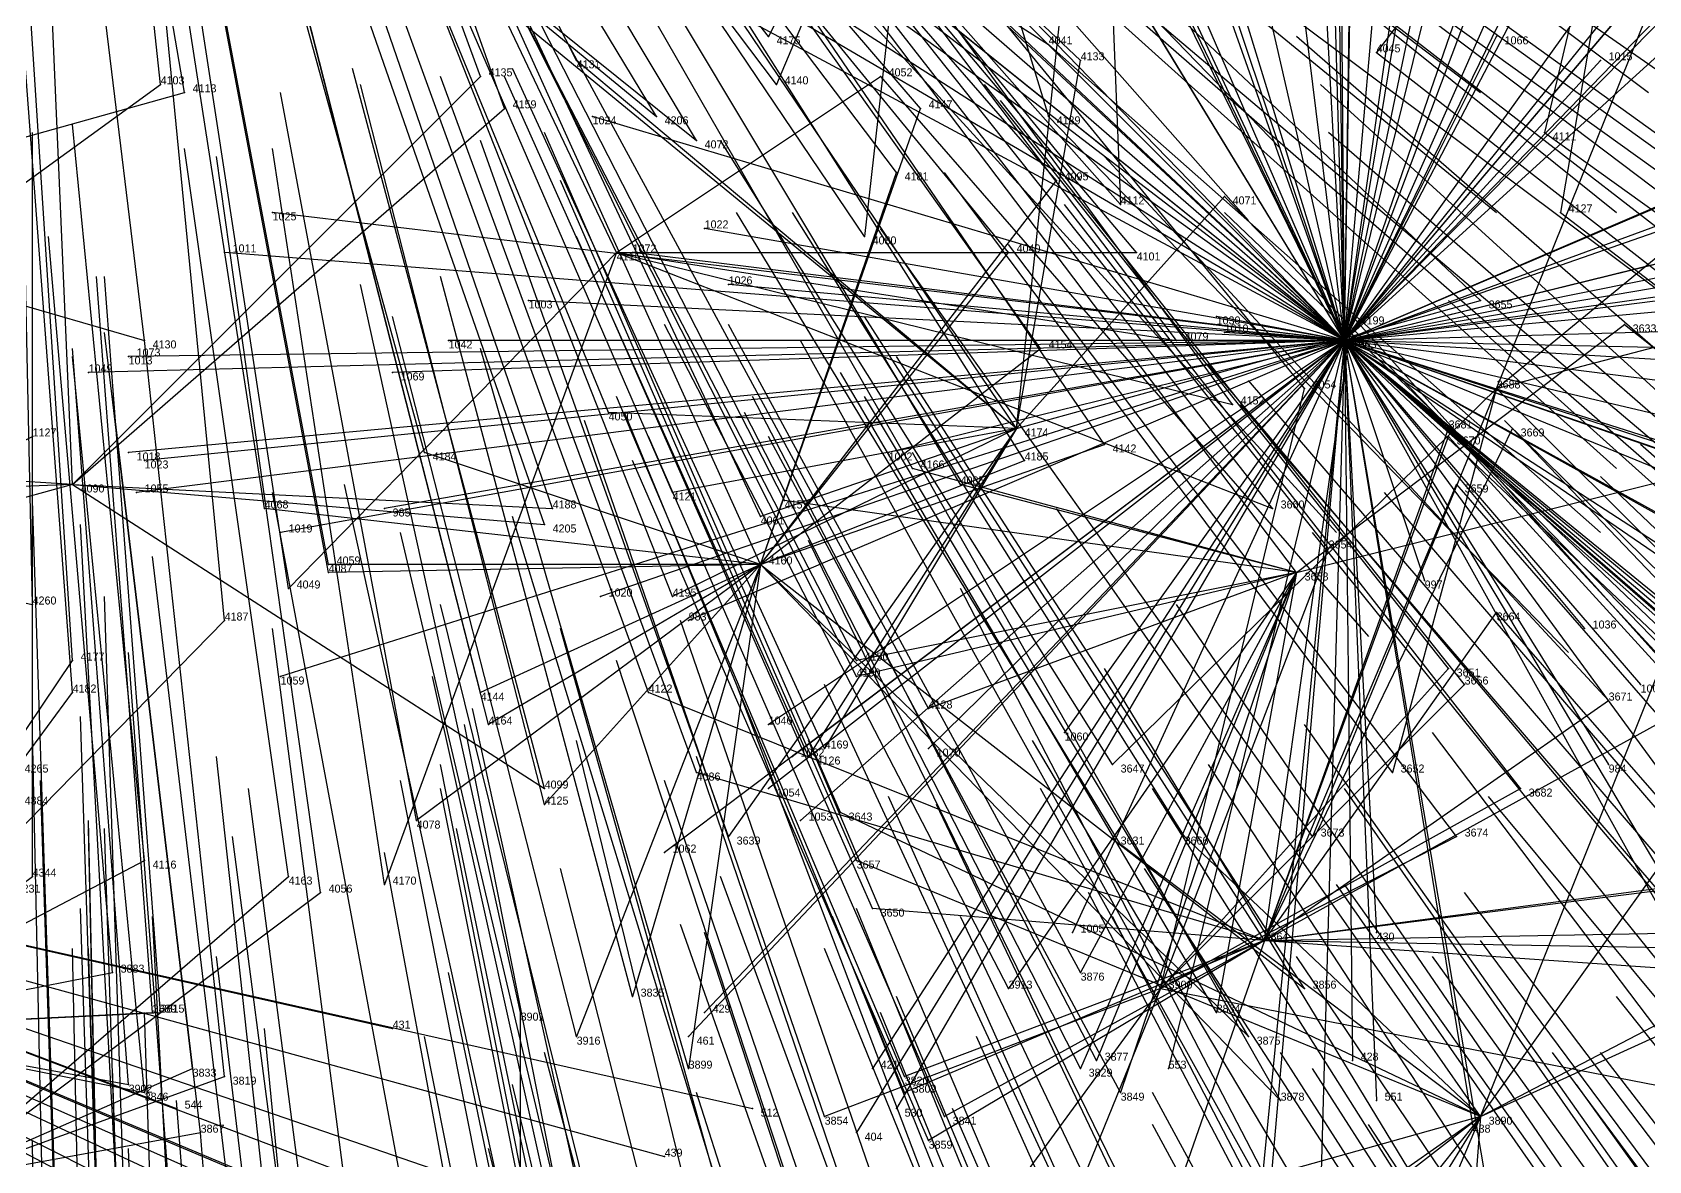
# Model space of a CAD drawing. Extents: x -0.5 to 0.59, y -0.5 to 0.58.
# Drawn here: x 0.001 to 0.203, y -0.2755 to -0.1345 of the extents above; entities that cross this region are included whole.
import ezdxf

# ---------------------------------------------------------------- set-up
doc = ezdxf.new("R2010")
doc.units = 0
for name, color, linetype in [('Facilities', 3, 'CONTINUOUS'), ('Facilities_lines', 3, 'CONTINUOUS'), ('Normals', 1, 'CONTINUOUS'), ('Source_points', 5, 'CONTINUOUS'), ('Text', 3, 'CONTINUOUS')]:
    doc.layers.add(name, color=color, linetype=linetype)

msp = doc.modelspace()

# ---------------------------------------------------------------- linework, layer by layer
at = {"layer": 'Facilities', "color": 3}
for p in [(0.074, -0.162, -0.446), (0.165, -0.173, -1.25), (0.184, -0.179, -0.642), (0.124, -0.184, -0.555), (0.006, -0.191, -0.479), (0.092, -0.201, -0.552), (0.159, -0.202, -0.643), (0.155, -0.248, -0.731), (0.142, -0.254, -0.727), (0.182, -0.27, -0.815)]:
    msp.add_point(p, dxfattribs=at)
at = {"layer": 'Facilities_lines', "color": 3}
for p, q in [((0.165, -0.173, -1.25), (0.125, 0.001, -1.25)), ((0.165, -0.173, -1.25), (0.224, -0.002, -1.25)), ((0.165, -0.173, -1.25), (0.062, -0.004, -1.25)), ((0.165, -0.173, -1.25), (0.109, -0.006, -1.25)), ((0.165, -0.173, -1.25), (0.093, -0.007, -1.25)), ((0.165, -0.173, -1.25), (0.191, -0.014, -1.25)), ((0.165, -0.173, -1.25), (0.203, -0.018, -1.25)), ((0.165, -0.173, -1.25), (0.118, -0.02, -1.25)), ((0.165, -0.173, -1.25), (0.113, -0.026, -1.25)), ((0.165, -0.173, -1.25), (0.157, -0.026, -1.25)), ((0.165, -0.173, -1.25), (0.147, -0.028, -1.25)), ((0.165, -0.173, -1.25), (0.022, -0.03, -1.25)), ((0.165, -0.173, -1.25), (0.235, -0.029, -1.25)), ((0.165, -0.173, -1.25), (0.161, -0.032, -1.25)), ((0.165, -0.173, -1.25), (0.185, -0.034, -1.25)), ((0.165, -0.173, -1.25), (0.101, -0.036, -1.25)), ((0.165, -0.173, -1.25), (0.011, -0.039, -1.25)), ((0.165, -0.173, -1.25), (0.167, -0.045, -1.25)), ((0.165, -0.173, -1.25), (0.092, -0.053, -1.25)), ((0.165, -0.173, -1.25), (0.164, -0.055, -1.25)), ((0.165, -0.173, -1.25), (0.209, -0.056, -1.25)), ((0.165, -0.173, -1.25), (0.109, -0.059, -1.25)), ((0.165, -0.173, -1.25), (0.028, -0.063, -1.25)), ((0.165, -0.173, -1.25), (0.113, -0.065, -1.25)), ((0.165, -0.173, -1.25), (0.252, -0.065, -1.25)), ((0.165, -0.173, -1.25), (0.067, -0.072, -1.25)), ((0.165, -0.173, -1.25), (0.276, -0.072, -1.25)), ((0.165, -0.173, -1.25), (0.036, -0.074, -1.25)), ((0.106, -0.073, -0.321), (0.128, -0.145, -0.484)), ((0.134, -0.082, -0.393), (0.137, -0.156, -0.518)), ((0.165, -0.173, -1.25), (0.173, -0.081, -1.25)), ((0.165, -0.173, -1.25), (0.044, -0.086, -1.25)), ((0.048, -0.085, -0.244), (0.128, -0.136, -0.466)), ((0.165, -0.173, -1.25), (0.237, -0.088, -1.25)), ((0.203, -0.092, -0.556), (0.169, -0.137, -0.543)), ((0.203, -0.092, -0.556), (0.19, -0.147, -0.602)), ((0.203, -0.092, -0.556), (0.192, -0.157, -0.62)), ((0.165, -0.173, -1.25), (0.243, -0.094, -1.25)), ((0.165, -0.173, -1.25), (0.2, -0.094, -1.25)), ((0.165, -0.173, -1.25), (0.032, -0.095, -1.25)), ((0.165, -0.173, -1.25), (0.231, -0.095, -1.25)), ((0.023, -0.099, -0.255), (0.084, -0.148, -0.426)), ((0.023, -0.099, -0.255), (0.079, -0.145, -0.414)), ((0.112, -0.098, -0.371), (0.093, -0.135, -0.41)), ((0.112, -0.098, -0.371), (0.094, -0.141, -0.424)), ((0.112, -0.098, -0.371), (0.105, -0.16, -0.479)), ((0.165, -0.173, -1.25), (0.031, -0.101, -1.25)), ((0.165, -0.173, -1.25), (0.074, -0.1, -1.25)), ((0.165, -0.173, -1.25), (0.09, -0.103, -1.25)), ((0.165, -0.173, -1.25), (0.166, -0.102, -1.25)), ((0.165, -0.173, -1.25), (0.179, -0.106, -1.25)), ((0.165, -0.173, -1.25), (0.164, -0.108, -1.25)), ((0.165, -0.173, -1.25), (0.226, -0.11, -1.25)), ((0.184, -0.179, -0.642), (0.211, -0.112, -0.597)), ((0.165, -0.173, -1.25), (0.073, -0.114, -1.25)), ((0.165, -0.173, -1.25), (0.286, -0.121, -1.25)), ((0.165, -0.173, -1.25), (0.114, -0.125, -1.25)), ((0.124, -0.184, -0.555), (0.13, -0.127, -0.454)), ((0.165, -0.173, -1.25), (0.293, -0.126, -1.25)), ((0.165, -0.173, -1.25), (0.198, -0.127, -1.25)), ((0.165, -0.173, -1.25), (0.189, -0.127, -1.25)), ((0.124, -0.184, -0.555), (0.057, -0.129, -0.352)), ((0.165, -0.173, -1.25), (0.184, -0.135, -1.25)), ((0.124, -0.184, -0.555), (0.069, -0.138, -0.385)), ((0.124, -0.184, -0.555), (0.132, -0.138, -0.476)), ((0.165, -0.173, -1.25), (0.197, -0.138, -1.25)), ((0.165, -0.173, -1.25), (0.303, -0.139, -1.25)), ((-0.056, -0.194, -0.504), (0.017, -0.141, -0.354)), ((0.006, -0.191, -0.479), (0.057, -0.14, -0.378)), ((0.074, -0.162, -0.446), (0.107, -0.14, -0.44)), ((0.165, -0.173, -1.25), (0.242, -0.14, -1.25)), ((-0.037, -0.158, -0.406), (0.02, -0.142, -0.358)), ((0.165, -0.173, -1.25), (0.314, -0.143, -1.25)), ((0.165, -0.173, -1.25), (0.251, -0.143, -1.25)), ((0.006, -0.191, -0.479), (0.06, -0.144, -0.39)), ((0.165, -0.173, -1.25), (0.071, -0.145, -1.25)), ((0.092, -0.201, -0.552), (0.112, -0.144, -0.456)), ((0.165, -0.173, -1.25), (0.283, -0.144, -1.25)), ((0.165, -0.173, -1.25), (0.226, -0.147, -1.25)), ((0.184, -0.179, -0.642), (0.223, -0.147, -0.667)), ((0.092, -0.201, -0.552), (0.109, -0.152, -0.469)), ((0.092, -0.201, -0.552), (0.129, -0.153, -0.5)), ((0.124, -0.184, -0.555), (0.15, -0.155, -0.541)), ((0.165, -0.173, -1.25), (0.031, -0.157, -1.25)), ((-0.037, -0.158, -0.406), (0.015, -0.173, -0.435)), ((0.165, -0.173, -1.25), (0.085, -0.159, -1.25)), ((0.165, -0.173, -1.25), (0.283, -0.158, -1.25)), ((0.165, -0.173, -1.25), (0.265, -0.159, -1.25)), ((0.165, -0.173, -1.25), (0.025, -0.162, -1.25)), ((0.074, -0.162, -0.446), (0.033, -0.204, -0.516)), ((0.074, -0.162, -0.446), (0.045, -0.241, -0.613)), ((0.074, -0.162, -0.446), (0.156, -0.194, -0.623)), ((0.074, -0.162, -0.446), (0.144, -0.173, -0.563)), ((0.074, -0.162, -0.446), (0.139, -0.162, -0.533)), ((0.074, -0.162, -0.446), (0.151, -0.181, -0.59)), ((0.165, -0.173, -1.25), (0.076, -0.162, -1.25)), ((0.092, -0.201, -0.552), (0.123, -0.162, -0.508)), ((0.165, -0.173, -1.25), (0.274, -0.163, -1.25)), ((0.165, -0.173, -1.25), (0.212, -0.165, -1.25)), ((0.165, -0.173, -1.25), (0.088, -0.166, -1.25)), ((0.165, -0.173, -1.25), (0.063, -0.168, -1.25)), ((0.124, -0.184, -0.555), (0.182, -0.168, -0.62)), ((0.184, -0.179, -0.642), (0.226, -0.168, -0.705)), ((0.165, -0.173, -1.25), (0.149, -0.17, -1.25)), ((0.155, -0.248, -0.731), (0.166, -0.17, -0.595)), ((0.159, -0.202, -0.643), (0.2, -0.171, -0.658)), ((0.165, -0.173, -1.25), (0.271, -0.17, -1.25)), ((0.165, -0.173, -1.25), (0.008, -0.177, -1.25)), ((0.165, -0.173, -1.25), (0.013, -0.175, -1.25)), ((0.165, -0.173, -1.25), (0.013, -0.187, -1.25)), ((0.165, -0.173, -1.25), (0.013, -0.175, -1.25)), ((0.165, -0.173, -1.25), (0.014, -0.192, -1.25)), ((0.165, -0.173, -1.25), (0.015, -0.188, -1.25)), ((0.165, -0.173, -1.25), (0.032, -0.197, -1.25)), ((0.165, -0.173, -1.25), (0.032, -0.215, -1.25)), ((0.165, -0.173, -1.25), (0.045, -0.194, -1.25)), ((0.165, -0.173, -1.25), (0.046, -0.177, -1.25)), ((0.165, -0.173, -1.25), (0.053, -0.173, -1.25)), ((0.165, -0.173, -1.25), (0.072, -0.205, -1.25)), ((0.165, -0.173, -1.25), (0.08, -0.237, -1.25)), ((0.165, -0.173, -1.25), (0.083, -0.26, -1.25)), ((0.165, -0.173, -1.25), (0.083, -0.208, -1.25)), ((0.165, -0.173, -1.25), (0.085, -0.257, -1.25)), ((0.165, -0.173, -1.25), (0.093, -0.221, -1.25)), ((0.165, -0.173, -1.25), (0.093, -0.229, -1.25)), ((0.165, -0.173, -1.25), (0.096, -0.225, -1.25)), ((0.165, -0.173, -1.25), (0.097, -0.233, -1.25)), ((0.165, -0.173, -1.25), (0.104, -0.272, -1.25)), ((0.165, -0.173, -1.25), (0.106, -0.264, -1.25)), ((0.165, -0.173, -1.25), (0.108, -0.187, -1.25)), ((0.165, -0.173, -1.25), (0.109, -0.269, -1.25)), ((0.165, -0.173, -1.25), (0.113, -0.224, -1.25)), ((0.165, -0.173, -1.25), (0.13, -0.222, -1.25)), ((0.165, -0.173, -1.25), (0.131, -0.247, -1.25)), ((0.165, -0.173, -1.25), (0.143, -0.264, -1.25)), ((0.165, -0.173, -1.25), (0.15, -0.172, -1.25)), ((0.165, -0.173, -1.25), (0.153, -0.295, -1.25)), ((0.165, -0.173, -1.25), (0.155, -0.287, -1.25)), ((0.165, -0.173, -1.25), (0.161, -0.314, -1.25)), ((0.165, -0.173, -1.25), (0.236, -0.27, -1.25)), ((0.165, -0.173, -1.25), (0.186, -0.298, -1.25)), ((0.165, -0.173, -1.25), (0.275, -0.277, -1.25)), ((0.165, -0.173, -1.25), (0.279, -0.274, -1.25)), ((0.165, -0.173, -1.25), (0.166, -0.263, -1.25)), ((0.165, -0.173, -1.25), (0.169, -0.247, -1.25)), ((0.165, -0.173, -1.25), (0.181, -0.271, -1.25)), ((0.165, -0.173, -1.25), (0.169, -0.268, -1.25)), ((0.165, -0.173, -1.25), (0.198, -0.226, -1.25)), ((0.165, -0.173, -1.25), (0.211, -0.256, -1.25)), ((0.165, -0.173, -1.25), (0.269, -0.258, -1.25)), ((0.165, -0.173, -1.25), (0.284, -0.276, -1.25)), ((0.165, -0.173, -1.25), (0.296, -0.258, -1.25)), ((0.165, -0.173, -1.25), (0.278, -0.212, -1.25)), ((0.165, -0.173, -1.25), (0.292, -0.243, -1.25)), ((0.165, -0.173, -1.25), (0.299, -0.19, -1.25)), ((0.165, -0.173, -1.25), (0.299, -0.228, -1.25)), ((0.165, -0.173, -1.25), (0.258, -0.175, -1.25)), ((0.165, -0.173, -1.25), (0.289, -0.242, -1.25)), ((0.165, -0.173, -1.25), (0.309, -0.207, -1.25)), ((0.165, -0.173, -1.25), (0.263, -0.205, -1.25)), ((0.165, -0.173, -1.25), (0.312, -0.224, -1.25)), ((0.165, -0.173, -1.25), (0.281, -0.18, -1.25)), ((0.165, -0.173, -1.25), (0.253, -0.246, -1.25)), ((0.165, -0.173, -1.25), (0.175, -0.203, -1.25)), ((0.165, -0.173, -1.25), (0.202, -0.216, -1.25)), ((0.165, -0.173, -1.25), (0.25, -0.247, -1.25)), ((0.165, -0.173, -1.25), (0.195, -0.209, -1.25)), ((0.165, -0.173, -1.25), (0.231, -0.229, -1.25)), ((0.165, -0.173, -1.25), (0.206, -0.242, -1.25)), ((0.165, -0.173, -1.25), (0.212, -0.188, -1.25)), ((0.165, -0.173, -1.25), (0.238, -0.223, -1.25)), ((0.092, -0.201, -0.552), (0.127, -0.174, -0.538)), ((0.184, -0.179, -0.642), (0.136, -0.226, -0.66)), ((0.142, -0.254, -0.727), (0.16, -0.179, -0.6)), ((0.184, -0.179, -0.642), (0.161, -0.235, -0.712)), ((0.184, -0.179, -0.642), (0.171, -0.227, -0.711)), ((0.124, -0.184, -0.555), (0.073, -0.182, -0.491)), ((-0.087, -0.229, -1.25), (0.001, -0.185, -1.25)), ((0.124, -0.184, -0.555), (0.081, -0.192, -0.522)), ((0.124, -0.184, -0.555), (0.081, -0.205, -0.55)), ((0.124, -0.184, -0.555), (0.088, -0.235, -0.628)), ((0.124, -0.184, -0.555), (0.092, -0.195, -0.539)), ((0.124, -0.184, -0.555), (0.098, -0.225, -0.614)), ((0.124, -0.184, -0.555), (0.1, -0.224, -0.613)), ((0.155, -0.248, -0.731), (0.186, -0.184, -0.656)), ((0.155, -0.248, -0.731), (0.178, -0.184, -0.639)), ((0.155, -0.248, -0.731), (0.178, -0.185, -0.642)), ((0.092, -0.201, -0.552), (0.05, -0.187, -0.484)), ((0.092, -0.201, -0.552), (0.135, -0.186, -0.576)), ((0.006, -0.191, -0.479), (-0.044, -0.188, -0.483)), ((0.092, -0.201, -0.552), (0.125, -0.188, -0.563)), ((0.159, -0.202, -0.643), (0.111, -0.189, -0.547)), ((0.159, -0.202, -0.643), (0.215, -0.188, -0.714)), ((0.006, -0.191, -0.479), (-0.046, -0.193, -0.496)), ((0.006, -0.191, -0.479), (-0.038, -0.203, -0.518)), ((0.006, -0.191, -0.479), (0.065, -0.229, -0.594)), ((0.006, -0.191, -0.479), (0.066, -0.194, -0.511)), ((0.006, -0.191, -0.479), (0.065, -0.196, -0.518)), ((0.159, -0.202, -0.643), (0.117, -0.191, -0.559)), ((0.155, -0.248, -0.731), (0.179, -0.191, -0.655)), ((0.159, -0.202, -0.643), (0.095, -0.193, -0.538)), ((-0.056, -0.194, -0.504), (0.001, -0.206, -0.515)), ((0.092, -0.201, -0.552), (0.03, -0.194, -0.49)), ((0.142, -0.254, -0.727), (0.163, -0.199, -0.642)), ((0.092, -0.201, -0.552), (0.038, -0.201, -0.51)), ((0.092, -0.201, -0.552), (0.038, -0.202, -0.513)), ((0.092, -0.201, -0.552), (0.049, -0.233, -0.596)), ((0.092, -0.201, -0.552), (0.057, -0.217, -0.561)), ((0.092, -0.201, -0.552), (0.058, -0.221, -0.571)), ((0.092, -0.201, -0.552), (0.065, -0.231, -0.599)), ((0.092, -0.201, -0.552), (0.069, -0.26, -0.673)), ((0.092, -0.201, -0.552), (0.076, -0.255, -0.664)), ((0.092, -0.201, -0.552), (0.083, -0.264, -0.691)), ((0.092, -0.201, -0.552), (0.16, -0.254, -0.75)), ((0.092, -0.201, -0.552), (0.153, -0.26, -0.755)), ((0.092, -0.201, -0.552), (0.157, -0.268, -0.775)), ((0.159, -0.202, -0.643), (0.104, -0.213, -0.593)), ((0.159, -0.202, -0.643), (0.104, -0.215, -0.597)), ((0.159, -0.202, -0.643), (0.113, -0.219, -0.615)), ((0.159, -0.202, -0.643), (0.123, -0.254, -0.705)), ((0.159, -0.202, -0.643), (0.132, -0.264, -0.739)), ((0.159, -0.202, -0.643), (0.132, -0.252, -0.712)), ((0.159, -0.202, -0.643), (0.134, -0.263, -0.737)), ((0.159, -0.202, -0.643), (0.137, -0.267, -0.75)), ((0.159, -0.202, -0.643), (0.149, -0.257, -0.742)), ((0.182, -0.27, -0.815), (0.208, -0.205, -0.73)), ((-0.025, -0.259, -0.65), (0.025, -0.208, -0.523)), ((0.155, -0.248, -0.731), (0.184, -0.207, -0.693)), ((-0.025, -0.259, -0.65), (0.006, -0.213, -0.533)), ((0.142, -0.254, -0.727), (0.178, -0.214, -0.696)), ((0.142, -0.254, -0.727), (0.18, -0.216, -0.702)), ((-0.025, -0.259, -0.65), (0.006, -0.217, -0.542)), ((0.155, -0.248, -0.731), (0.078, -0.217, -0.576)), ((0.155, -0.248, -0.731), (0.198, -0.218, -0.735)), ((0.155, -0.248, -0.731), (0.204, -0.221, -0.751)), ((0.182, -0.27, -0.815), (0.217, -0.221, -0.774)), ((0.155, -0.248, -0.731), (0.084, -0.227, -0.606)), ((-0.087, -0.229, -1.25), (0.046, -0.259, -1.25)), ((-0.087, -0.229, -1.25), (0.08, -0.275, -1.25)), ((-0.087, -0.229, -1.25), (0.116, -0.314, -1.25)), ((-0.087, -0.229, -1.25), (0.128, -0.303, -1.25)), ((-0.087, -0.229, -1.25), (0.129, -0.342, -1.25)), ((-0.087, -0.229, -1.25), (0.038, -0.287, -1.25)), ((-0.087, -0.229, -1.25), (0.091, -0.269, -1.25)), ((-0.087, -0.229, -1.25), (0.031, -0.281, -1.25)), ((-0.087, -0.229, -1.25), (0.019, -0.269, -1.25)), ((-0.087, -0.229, -1.25), (0.069, -0.288, -1.25)), ((-0.087, -0.229, -1.25), (0.117, -0.331, -1.25)), ((-0.087, -0.229, -1.25), (0.039, -0.282, -1.25)), ((0.142, -0.254, -0.727), (0.187, -0.229, -0.739)), ((0.182, -0.27, -0.815), (0.102, -0.232, -0.634)), ((0.182, -0.27, -0.815), (0.137, -0.236, -0.682)), ((0.142, -0.254, -0.727), (0.179, -0.235, -0.738)), ((0.182, -0.27, -0.815), (0.145, -0.235, -0.691)), ((-0.025, -0.259, -0.65), (0.015, -0.238, -0.597)), ((0.182, -0.27, -0.815), (0.104, -0.238, -0.65)), ((-0.025, -0.259, -0.65), (0.001, -0.24, -0.6)), ((-0.011, -0.278, -0.695), (0.033, -0.24, -0.607)), ((0.155, -0.248, -0.731), (0.215, -0.24, -0.805)), ((-0.011, -0.278, -0.695), (0.037, -0.242, -0.611)), ((0.155, -0.248, -0.731), (0.21, -0.241, -0.799)), ((0.155, -0.248, -0.731), (0.106, -0.244, -0.666)), ((0.155, -0.248, -0.731), (0.11, -0.267, -0.722)), ((0.155, -0.248, -0.731), (0.11, -0.265, -0.717)), ((0.155, -0.248, -0.731), (0.113, -0.273, -0.739)), ((0.155, -0.248, -0.731), (0.115, -0.27, -0.734)), ((0.155, -0.248, -0.731), (0.134, -0.308, -0.84)), ((0.155, -0.248, -0.731), (0.208, -0.247, -0.807)), ((0.155, -0.248, -0.731), (0.214, -0.249, -0.821)), ((0.155, -0.248, -0.731), (0.213, -0.252, -0.824)), ((0.182, -0.27, -0.815), (0.226, -0.247, -0.837)), ((0.182, -0.27, -0.815), (0.228, -0.249, -0.844)), ((-0.025, -0.259, -0.65), (0.011, -0.252, -0.63)), ((0.142, -0.254, -0.727), (0.1, -0.27, -0.72)), ((0.142, -0.254, -0.727), (0.112, -0.295, -0.789)), ((0.142, -0.254, -0.727), (0.122, -0.303, -0.816)), ((0.142, -0.254, -0.727), (0.219, -0.269, -0.867)), ((-0.025, -0.259, -0.65), (0.017, -0.257, -0.644)), ((-0.025, -0.259, -0.65), (0.016, -0.257, -0.643)), ((0.062, -0.329, -0.836), (0.062, -0.257, -0.661)), ((-0.025, -0.259, -0.65), (0.015, -0.267, -0.669)), ((-0.025, -0.259, -0.65), (0.013, -0.266, -0.666)), ((-0.011, -0.278, -0.695), (0.021, -0.264, -0.662)), ((-0.011, -0.278, -0.695), (0.025, -0.265, -0.666)), ((0.182, -0.27, -0.815), (0.139, -0.282, -0.786)), ((0.182, -0.27, -0.815), (0.139, -0.3, -0.827)), ((0.182, -0.27, -0.815), (0.146, -0.315, -0.867)), ((0.182, -0.27, -0.815), (0.154, -0.315, -0.877)), ((0.182, -0.27, -0.815), (0.157, -0.329, -0.911)), ((0.182, -0.27, -0.815), (0.16, -0.287, -0.821)), ((0.182, -0.27, -0.815), (0.175, -0.361, -1.004)), ((-0.011, -0.278, -0.695), (0.022, -0.272, -0.681))]:
    msp.add_line(p, q, dxfattribs=at)
at = {"layer": 'Normals', "color": 1}
for p, q in [((0.017, -0.141, -0.354), (0.007, -0.048, -0.39)), ((0.02, -0.142, -0.358), (0.004, -0.05, -0.394)), ((0.057, -0.14, -0.378), (0.025, -0.053, -0.416)), ((0.069, -0.138, -0.385), (0.027, -0.056, -0.425)), ((0.06, -0.144, -0.39), (0.029, -0.057, -0.429)), ((0.093, -0.135, -0.41), (0.036, -0.063, -0.449)), ((0.079, -0.145, -0.414), (0.031, -0.066, -0.451)), ((0.084, -0.148, -0.426), (0.036, -0.068, -0.462)), ((0.094, -0.141, -0.424), (0.038, -0.067, -0.461)), ((0.112, -0.144, -0.456), (0.051, -0.073, -0.492)), ((0.132, -0.138, -0.476), (0.064, -0.074, -0.513)), ((0.074, -0.162, -0.446), (0.034, -0.078, -0.482)), ((0.109, -0.152, -0.469), (0.053, -0.078, -0.505)), ((0.074, -0.082, -0.278), (0.132, -0.153, -0.236)), ((0.015, -0.173, -0.435), (0.004, -0.083, -0.475)), ((0.105, -0.16, -0.479), (0.053, -0.083, -0.516)), ((0.129, -0.153, -0.5), (0.068, -0.083, -0.537)), ((0.093, -0.083, -0.312), (0.157, -0.149, -0.272)), ((0.137, -0.156, -0.518), (0.075, -0.086, -0.555)), ((0.108, -0.086, -0.344), (0.182, -0.142, -0.307)), ((0.128, -0.086, -0.385), (0.203, -0.142, -0.35)), ((0.123, -0.162, -0.508), (0.064, -0.09, -0.545)), ((0.092, -0.089, -0.32), (0.153, -0.158, -0.281)), ((0.139, -0.162, -0.533), (0.079, -0.091, -0.571)), ((0.006, -0.191, -0.479), (0.002, -0.099, -0.517)), ((0.073, -0.182, -0.491), (0.038, -0.097, -0.53)), ((0.127, -0.174, -0.538), (0.073, -0.098, -0.575)), ((0.144, -0.173, -0.563), (0.088, -0.099, -0.6)), ((0.112, -0.098, -0.371), (0.184, -0.157, -0.337)), ((0.05, -0.187, -0.484), (0.026, -0.1, -0.527)), ((0.128, -0.1, -0.405), (0.199, -0.157, -0.366)), ((0.03, -0.194, -0.49), (0.016, -0.104, -0.531)), ((0.182, -0.168, -0.62), (0.115, -0.105, -0.659)), ((0.155, -0.105, -0.47), (0.231, -0.158, -0.431)), ((0.066, -0.194, -0.511), (0.036, -0.107, -0.552)), ((0.124, -0.184, -0.555), (0.072, -0.107, -0.592)), ((0.151, -0.181, -0.59), (0.096, -0.106, -0.627)), ((0.16, -0.179, -0.6), (0.101, -0.107, -0.637)), ((0.081, -0.192, -0.522), (0.045, -0.109, -0.563)), ((0.111, -0.189, -0.547), (0.065, -0.109, -0.586)), ((0.125, -0.188, -0.563), (0.075, -0.109, -0.6)), ((0.151, -0.109, -0.467), (0.226, -0.163, -0.428)), ((0.038, -0.201, -0.51), (0.021, -0.111, -0.551)), ((0.065, -0.196, -0.518), (0.035, -0.11, -0.558)), ((0.095, -0.193, -0.538), (0.053, -0.111, -0.578)), ((0.117, -0.191, -0.559), (0.069, -0.111, -0.597)), ((0.135, -0.186, -0.576), (0.083, -0.11, -0.613)), ((0.146, -0.11, -0.458), (0.221, -0.164, -0.419)), ((0.151, -0.111, -0.469), (0.226, -0.165, -0.431)), ((0.033, -0.204, -0.516), (0.019, -0.113, -0.556)), ((0.038, -0.202, -0.513), (0.021, -0.112, -0.553)), ((0.092, -0.195, -0.539), (0.053, -0.112, -0.579)), ((0.001, -0.206, -0.515), (-0.001, -0.114, -0.554)), ((0.025, -0.208, -0.523), (0.016, -0.116, -0.561)), ((0.092, -0.201, -0.552), (0.054, -0.117, -0.591)), ((0.081, -0.205, -0.55), (0.047, -0.119, -0.589)), ((0.006, -0.213, -0.533), (0, -0.121, -0.572)), ((0.156, -0.194, -0.623), (0.099, -0.121, -0.66)), ((0.006, -0.217, -0.542), (-0.001, -0.124, -0.58)), ((0.057, -0.217, -0.561), (0.034, -0.127, -0.598)), ((0.163, -0.199, -0.642), (0.105, -0.126, -0.679)), ((0.13, -0.127, -0.454), (0.199, -0.189, -0.418)), ((0.151, -0.127, -0.494), (0.226, -0.183, -0.457)), ((0.078, -0.217, -0.576), (0.046, -0.129, -0.613)), ((0.102, -0.129, -0.411), (0.164, -0.197, -0.372)), ((0.159, -0.202, -0.643), (0.103, -0.128, -0.68)), ((0.058, -0.221, -0.571), (0.035, -0.131, -0.608)), ((0.104, -0.213, -0.593), (0.061, -0.13, -0.628)), ((0.136, -0.13, -0.471), (0.206, -0.191, -0.432)), ((0.139, -0.131, -0.478), (0.21, -0.191, -0.439)), ((0.168, -0.131, -0.533), (0.243, -0.189, -0.499)), ((0.172, -0.13, -0.538), (0.246, -0.186, -0.503)), ((0.104, -0.215, -0.597), (0.062, -0.132, -0.633)), ((0.229, -0.196, -0.753), (0.159, -0.135, -0.791)), ((0.184, -0.135, -1.25), (0.184, -0.135, -1.15)), ((0.113, -0.219, -0.615), (0.068, -0.136, -0.651)), ((0.128, -0.136, -0.466), (0.197, -0.197, -0.428)), ((0.169, -0.137, -0.543), (0.242, -0.194, -0.507)), ((0.065, -0.229, -0.594), (0.041, -0.139, -0.632)), ((0.1, -0.224, -0.613), (0.061, -0.139, -0.648)), ((0.197, -0.138, -1.25), (0.197, -0.138, -1.15)), ((0.065, -0.231, -0.599), (0.042, -0.141, -0.638)), ((0.084, -0.227, -0.606), (0.052, -0.14, -0.643)), ((0.098, -0.225, -0.614), (0.06, -0.14, -0.65)), ((0.107, -0.14, -0.44), (0.168, -0.21, -0.404)), ((0.178, -0.214, -0.696), (0.12, -0.141, -0.733)), ((0.23, -0.203, -0.768), (0.162, -0.141, -0.806)), ((0.049, -0.233, -0.596), (0.032, -0.142, -0.634)), ((0.18, -0.216, -0.702), (0.122, -0.143, -0.738)), ((0.071, -0.145, -1.25), (0.071, -0.145, -1.15)), ((0.128, -0.145, -0.484), (0.193, -0.212, -0.448)), ((0.001, -0.24, -0.6), (0.001, -0.147, -0.638)), ((0.015, -0.238, -0.597), (0.006, -0.146, -0.635)), ((0.102, -0.232, -0.634), (0.065, -0.147, -0.671)), ((0.233, -0.208, -0.781), (0.163, -0.147, -0.818)), ((0.19, -0.147, -0.602), (0.265, -0.201, -0.563)), ((0.033, -0.24, -0.607), (0.02, -0.149, -0.645)), ((0.045, -0.241, -0.613), (0.031, -0.149, -0.651)), ((0.088, -0.235, -0.628), (0.057, -0.148, -0.665)), ((0.136, -0.226, -0.66), (0.087, -0.148, -0.699)), ((0.037, -0.242, -0.611), (0.024, -0.15, -0.65)), ((0.198, -0.218, -0.735), (0.135, -0.15, -0.773)), ((0.104, -0.238, -0.65), (0.067, -0.153, -0.688)), ((0.171, -0.227, -0.711), (0.115, -0.152, -0.746)), ((0.15, -0.155, -0.541), (0.215, -0.222, -0.504)), ((0.031, -0.157, -1.25), (0.031, -0.157, -1.15)), ((0.137, -0.236, -0.682), (0.089, -0.157, -0.72)), ((0.145, -0.235, -0.691), (0.096, -0.157, -0.729)), ((0.187, -0.229, -0.739), (0.13, -0.156, -0.777)), ((0.217, -0.221, -0.774), (0.15, -0.157, -0.812)), ((0.192, -0.157, -0.62), (0.265, -0.213, -0.582)), ((0.085, -0.159, -1.25), (0.085, -0.159, -1.15)), ((0.161, -0.235, -0.712), (0.107, -0.159, -0.749)), ((0.011, -0.252, -0.63), (0.003, -0.16, -0.669)), ((0.106, -0.244, -0.666), (0.069, -0.16, -0.704)), ((0.179, -0.235, -0.738), (0.123, -0.161, -0.776)), ((0.025, -0.162, -1.25), (0.025, -0.162, -1.15)), ((0.076, -0.162, -1.25), (0.076, -0.162, -1.15)), ((0.016, -0.257, -0.643), (0.009, -0.165, -0.681)), ((0.017, -0.257, -0.644), (0.01, -0.165, -0.682)), ((0.076, -0.255, -0.664), (0.052, -0.165, -0.7)), ((0.062, -0.257, -0.661), (0.042, -0.166, -0.697)), ((0.088, -0.166, -1.25), (0.088, -0.166, -1.15)), ((0.063, -0.168, -1.25), (0.063, -0.168, -1.15)), ((0.247, -0.23, -0.844), (0.178, -0.168, -0.881)), ((0.069, -0.26, -0.673), (0.046, -0.17, -0.708)), ((0.123, -0.254, -0.705), (0.08, -0.171, -0.742)), ((0.132, -0.252, -0.712), (0.088, -0.171, -0.749)), ((0.155, -0.248, -0.731), (0.105, -0.17, -0.768)), ((0.149, -0.17, -1.25), (0.149, -0.17, -1.15)), ((0.166, -0.17, -0.595), (0.228, -0.239, -0.557)), ((0.2, -0.171, -0.658), (0.273, -0.229, -0.62)), ((0.021, -0.264, -0.662), (0.01, -0.172, -0.7)), ((0.025, -0.265, -0.666), (0.015, -0.173, -0.704)), ((0.053, -0.173, -1.25), (0.053, -0.173, -1.15)), ((0.142, -0.254, -0.727), (0.097, -0.173, -0.765)), ((0.15, -0.172, -1.25), (0.15, -0.172, -1.15)), ((0.165, -0.173, -1.25), (0.165, -0.173, -1.15)), ((0.013, -0.266, -0.666), (0.006, -0.174, -0.704)), ((0.015, -0.267, -0.669), (0.006, -0.175, -0.707)), ((0.013, -0.175, -1.25), (0.013, -0.175, -1.15)), ((0.013, -0.175, -1.25), (0.013, -0.175, -1.15)), ((0.083, -0.264, -0.691), (0.057, -0.174, -0.727)), ((0.16, -0.254, -0.75), (0.109, -0.175, -0.786)), ((0.008, -0.177, -1.25), (0.008, -0.177, -1.15)), ((0.046, -0.177, -1.25), (0.046, -0.177, -1.15)), ((0.149, -0.257, -0.742), (0.102, -0.177, -0.779)), ((0.208, -0.247, -0.807), (0.148, -0.176, -0.844)), ((0.214, -0.249, -0.821), (0.153, -0.178, -0.857)), ((0.184, -0.179, -0.642), (0.249, -0.244, -0.602)), ((0.022, -0.272, -0.681), (0.011, -0.18, -0.719)), ((0.11, -0.265, -0.717), (0.074, -0.18, -0.755)), ((0.134, -0.263, -0.737), (0.091, -0.18, -0.774)), ((0.153, -0.26, -0.755), (0.105, -0.18, -0.791)), ((0.213, -0.252, -0.824), (0.152, -0.181, -0.86)), ((0.1, -0.27, -0.72), (0.07, -0.183, -0.758)), ((0.11, -0.267, -0.722), (0.075, -0.182, -0.76)), ((0.132, -0.264, -0.739), (0.09, -0.182, -0.776)), ((0.251, -0.248, -0.883), (0.185, -0.183, -0.92)), ((0.001, -0.185, -1.25), (0.001, -0.185, -1.15)), ((0.115, -0.27, -0.734), (0.078, -0.185, -0.772)), ((0.137, -0.267, -0.75), (0.093, -0.185, -0.787)), ((0.178, -0.184, -0.639), (0.24, -0.251, -0.6)), ((0.178, -0.185, -0.642), (0.24, -0.253, -0.604)), ((0.186, -0.184, -0.656), (0.25, -0.251, -0.617)), ((0.013, -0.187, -1.25), (0.013, -0.187, -1.15)), ((0.108, -0.187, -1.25), (0.108, -0.187, -1.15)), ((0.157, -0.268, -0.775), (0.111, -0.187, -0.811)), ((0.271, -0.247, -0.918), (0.202, -0.186, -0.955)), ((0.015, -0.188, -1.25), (0.015, -0.188, -1.15)), ((0.113, -0.273, -0.739), (0.076, -0.188, -0.777)), ((0.06, -0.282, -0.72), (0.04, -0.191, -0.758)), ((0.179, -0.191, -0.655), (0.24, -0.261, -0.617)), ((0.264, -0.254, -0.916), (0.197, -0.19, -0.953)), ((0.004, -0.286, -0.714), (0.001, -0.193, -0.751)), ((0.014, -0.192, -1.25), (0.014, -0.192, -1.15)), ((0.048, -0.283, -0.718), (0.031, -0.192, -0.756)), ((0.231, -0.263, -0.874), (0.17, -0.192, -0.912)), ((0.045, -0.194, -1.25), (0.045, -0.194, -1.15)), ((0.088, -0.283, -0.742), (0.061, -0.195, -0.78)), ((0.182, -0.27, -0.815), (0.129, -0.194, -0.852)), ((0.012, -0.289, -0.724), (0.007, -0.196, -0.761)), ((0.032, -0.197, -1.25), (0.032, -0.197, -1.15)), ((0.068, -0.286, -0.736), (0.047, -0.197, -0.774)), ((0.139, -0.282, -0.786), (0.098, -0.198, -0.822)), ((0.219, -0.269, -0.867), (0.161, -0.197, -0.904)), ((0.027, -0.292, -0.734), (0.016, -0.2, -0.772)), ((0.16, -0.287, -0.821), (0.117, -0.204, -0.858)), ((0.175, -0.203, -1.25), (0.175, -0.203, -1.15)), ((0.013, -0.298, -0.746), (0.01, -0.205, -0.783)), ((0.074, -0.295, -0.759), (0.052, -0.206, -0.799)), ((0.072, -0.205, -1.25), (0.072, -0.205, -1.15)), ((0.196, -0.282, -0.859), (0.144, -0.206, -0.897)), ((0.112, -0.295, -0.789), (0.082, -0.208, -0.827)), ((0.083, -0.208, -1.25), (0.083, -0.208, -1.15)), ((0.184, -0.207, -0.693), (0.245, -0.277, -0.656)), ((0.043, -0.301, -0.759), (0.031, -0.209, -0.798)), ((0.092, -0.298, -0.78), (0.067, -0.209, -0.818)), ((0.195, -0.209, -1.25), (0.195, -0.209, -1.15)), ((0.02, -0.305, -0.763), (0.013, -0.212, -0.8)), ((0.103, -0.301, -0.796), (0.074, -0.213, -0.834)), ((0.183, -0.293, -0.864), (0.135, -0.214, -0.902)), ((0.183, -0.293, -0.865), (0.135, -0.214, -0.903)), ((0.032, -0.215, -1.25), (0.032, -0.215, -1.15)), ((0.071, -0.305, -0.784), (0.051, -0.215, -0.822)), ((0.122, -0.303, -0.816), (0.089, -0.216, -0.853)), ((0.139, -0.3, -0.827), (0.1, -0.216, -0.865)), ((0.202, -0.216, -1.25), (0.202, -0.216, -1.15)), ((0.01, -0.313, -0.783), (0.007, -0.22, -0.821)), ((0.076, -0.31, -0.797), (0.056, -0.219, -0.835)), ((0.003, -0.315, -0.786), (0.001, -0.222, -0.824)), ((0.073, -0.312, -0.8), (0.055, -0.221, -0.837)), ((0.093, -0.221, -1.25), (0.093, -0.221, -1.15)), ((0.13, -0.222, -1.25), (0.13, -0.222, -1.15)), ((0.213, -0.296, -0.913), (0.16, -0.221, -0.951)), ((0.232, -0.296, -0.94), (0.176, -0.222, -0.977)), ((0.091, -0.313, -0.815), (0.069, -0.223, -0.853)), ((0.134, -0.308, -0.84), (0.098, -0.223, -0.878)), ((0.113, -0.224, -1.25), (0.113, -0.224, -1.15)), ((0.173, -0.302, -0.871), (0.126, -0.223, -0.909)), ((0.034, -0.317, -0.796), (0.024, -0.225, -0.834)), ((0.07, -0.317, -0.811), (0.052, -0.226, -0.848)), ((0.114, -0.313, -0.833), (0.084, -0.225, -0.87)), ((0.096, -0.225, -1.25), (0.096, -0.225, -1.15)), ((0.199, -0.304, -0.907), (0.148, -0.226, -0.945)), ((0.198, -0.226, -1.25), (0.198, -0.226, -1.15)), ((0.005, -0.32, -0.8), (0.002, -0.228, -0.838)), ((0.065, -0.319, -0.815), (0.047, -0.228, -0.852)), ((0.11, -0.316, -0.837), (0.08, -0.228, -0.875)), ((0.04, -0.321, -0.81), (0.028, -0.229, -0.847)), ((0.07, -0.32, -0.82), (0.052, -0.229, -0.856)), ((0.093, -0.229, -1.25), (0.093, -0.229, -1.15)), ((0.146, -0.315, -0.867), (0.108, -0.23, -0.905)), ((0.172, -0.31, -0.886), (0.127, -0.229, -0.925)), ((0.191, -0.308, -0.905), (0.141, -0.229, -0.943)), ((0.218, -0.305, -0.937), (0.165, -0.229, -0.975)), ((0.242, -0.301, -0.965), (0.183, -0.23, -1.004)), ((0.154, -0.315, -0.877), (0.114, -0.231, -0.915)), ((0.01, -0.326, -0.814), (0.008, -0.233, -0.852)), ((0.01, -0.327, -0.818), (0.008, -0.234, -0.855)), ((0.013, -0.327, -0.818), (0.01, -0.234, -0.855)), ((0.073, -0.326, -0.834), (0.054, -0.234, -0.871)), ((0.097, -0.233, -1.25), (0.097, -0.233, -1.15)), ((0.038, -0.327, -0.823), (0.026, -0.235, -0.86)), ((0.062, -0.329, -0.836), (0.045, -0.237, -0.873)), ((0.08, -0.237, -1.25), (0.08, -0.237, -1.15)), ((0.09, -0.329, -0.854), (0.067, -0.239, -0.89)), ((0.119, -0.327, -0.87), (0.087, -0.24, -0.907)), ((0.19, -0.316, -0.922), (0.14, -0.239, -0.961)), ((0.176, -0.324, -0.922), (0.133, -0.242, -0.959)), ((0.217, -0.317, -0.96), (0.164, -0.241, -0.998)), ((0.219, -0.317, -0.962), (0.165, -0.241, -1.001)), ((0.236, -0.316, -0.987), (0.18, -0.242, -1.024)), ((0.01, -0.337, -0.842), (0.007, -0.244, -0.88)), ((0.139, -0.33, -0.895), (0.104, -0.244, -0.931)), ((0.021, -0.338, -0.846), (0.016, -0.245, -0.883)), ((0.113, -0.334, -0.881), (0.082, -0.246, -0.917)), ((0.136, -0.332, -0.896), (0.101, -0.245, -0.932)), ((0.157, -0.329, -0.911), (0.117, -0.245, -0.948)), ((0.179, -0.328, -0.934), (0.136, -0.245, -0.971)), ((0.114, -0.336, -0.886), (0.085, -0.247, -0.923)), ((0.131, -0.247, -1.25), (0.131, -0.247, -1.15)), ((0.169, -0.247, -1.25), (0.169, -0.247, -1.15)), ((0.237, -0.322, -1), (0.182, -0.248, -1.037)), ((0.008, -0.342, -0.854), (0.006, -0.249, -0.892)), ((0.011, -0.342, -0.855), (0.008, -0.249, -0.892)), ((0.035, -0.342, -0.86), (0.024, -0.25, -0.896)), ((0.135, -0.335, -0.904), (0.1, -0.249, -0.94)), ((0.211, -0.327, -0.971), (0.159, -0.25, -1.009)), ((0.23, -0.325, -0.996), (0.176, -0.25, -1.033)), ((0.072, -0.343, -0.875), (0.053, -0.252, -0.912)), ((0.145, -0.341, -0.927), (0.109, -0.255, -0.963)), ((0.256, -0.327, -1.039), (0.199, -0.255, -1.076)), ((0.018, -0.35, -0.876), (0.015, -0.257, -0.913)), ((0.085, -0.257, -1.25), (0.085, -0.257, -1.15)), ((0.142, -0.343, -0.929), (0.107, -0.257, -0.965)), ((0.039, -0.351, -0.883), (0.03, -0.259, -0.92)), ((0.046, -0.259, -1.25), (0.046, -0.259, -1.15)), ((0.068, -0.351, -0.894), (0.05, -0.26, -0.931)), ((0.083, -0.26, -1.25), (0.083, -0.26, -1.15)), ((0.157, -0.345, -0.947), (0.119, -0.26, -0.983)), ((0.089, -0.352, -0.908), (0.065, -0.262, -0.945)), ((0.207, -0.34, -0.996), (0.157, -0.262, -1.033)), ((0.246, -0.336, -1.042), (0.191, -0.262, -1.079)), ((0.254, -0.336, -1.052), (0.197, -0.262, -1.09)), ((0.014, -0.357, -0.894), (0.011, -0.264, -0.931)), ((0.106, -0.264, -1.25), (0.106, -0.264, -1.15)), ((0.143, -0.264, -1.25), (0.143, -0.264, -1.15)), ((0.211, -0.342, -1.005), (0.161, -0.264, -1.041)), ((0.166, -0.263, -1.25), (0.166, -0.263, -1.15)), ((0.082, -0.355, -0.912), (0.061, -0.266, -0.95)), ((0.248, -0.341, -1.054), (0.194, -0.266, -1.092)), ((0.026, -0.36, -0.903), (0.019, -0.268, -0.94)), ((0.112, -0.355, -0.931), (0.084, -0.267, -0.968)), ((0.185, -0.348, -0.986), (0.141, -0.267, -1.023)), ((0.169, -0.268, -1.25), (0.169, -0.268, -1.15)), ((0.019, -0.269, -1.25), (0.019, -0.269, -1.15)), ((0.091, -0.269, -1.25), (0.091, -0.269, -1.15)), ((0.109, -0.269, -1.25), (0.109, -0.269, -1.15)), ((0.153, -0.354, -0.965), (0.116, -0.269, -1.002)), ((0.029, -0.365, -0.915), (0.022, -0.272, -0.953)), ((0.104, -0.272, -1.25), (0.104, -0.272, -1.15)), ((0.185, -0.352, -0.995), (0.141, -0.271, -1.032)), ((0.219, -0.349, -1.029), (0.168, -0.271, -1.066)), ((0.181, -0.271, -1.25), (0.181, -0.271, -1.15)), ((0.002, -0.366, -0.915), (0.001, -0.273, -0.952)), ((0.016, -0.367, -0.919), (0.013, -0.274, -0.955)), ((0.081, -0.364, -0.932), (0.058, -0.274, -0.97)), ((0.08, -0.275, -1.25), (0.08, -0.275, -1.15))]:
    msp.add_line(p, q, dxfattribs=at)
at = {"layer": 'Source_points', "color": 5}
for p in [(0.093, -0.135, -0.41), (0.184, -0.135, -1.25), (0.128, -0.136, -0.466), (0.169, -0.137, -0.543), (0.069, -0.138, -0.385), (0.132, -0.138, -0.476), (0.197, -0.138, -1.25), (0.017, -0.141, -0.354), (0.057, -0.14, -0.378), (0.094, -0.141, -0.424), (0.107, -0.14, -0.44), (0.02, -0.142, -0.358), (0.06, -0.144, -0.39), (0.071, -0.145, -1.25), (0.079, -0.145, -0.414), (0.112, -0.144, -0.456), (0.128, -0.145, -0.484), (0.19, -0.147, -0.602), (0.084, -0.148, -0.426), (0.109, -0.152, -0.469), (0.129, -0.153, -0.5), (0.15, -0.155, -0.541), (0.031, -0.157, -1.25), (0.137, -0.156, -0.518), (0.192, -0.157, -0.62), (0.085, -0.159, -1.25), (0.105, -0.16, -0.479), (0.025, -0.162, -1.25), (0.076, -0.162, -1.25), (0.123, -0.162, -0.508), (0.139, -0.162, -0.533), (0.088, -0.166, -1.25), (0.063, -0.168, -1.25), (0.182, -0.168, -0.62), (0.149, -0.17, -1.25), (0.166, -0.17, -0.595), (0.2, -0.171, -0.658), (0.015, -0.173, -0.435), (0.053, -0.173, -1.25), (0.144, -0.173, -0.563), (0.15, -0.172, -1.25), (0.013, -0.175, -1.25), (0.013, -0.175, -1.25), (0.127, -0.174, -0.538), (0.008, -0.177, -1.25), (0.046, -0.177, -1.25), (0.16, -0.179, -0.6), (0.151, -0.181, -0.59), (0.073, -0.182, -0.491), (0.001, -0.185, -1.25), (0.178, -0.184, -0.639), (0.178, -0.185, -0.642), (0.186, -0.184, -0.656), (0.013, -0.187, -1.25), (0.05, -0.187, -0.484), (0.108, -0.187, -1.25), (0.135, -0.186, -0.576), (0.015, -0.188, -1.25), (0.111, -0.189, -0.547), (0.125, -0.188, -0.563), (0.117, -0.191, -0.559), (0.179, -0.191, -0.655), (0.014, -0.192, -1.25), (0.081, -0.192, -0.522), (0.095, -0.193, -0.538), (0.03, -0.194, -0.49), (0.045, -0.194, -1.25), (0.066, -0.194, -0.511), (0.092, -0.195, -0.539), (0.156, -0.194, -0.623), (0.032, -0.197, -1.25), (0.065, -0.196, -0.518), (0.163, -0.199, -0.642), (0.038, -0.201, -0.51), (0.038, -0.202, -0.513), (0.033, -0.204, -0.516), (0.175, -0.203, -1.25), (0.001, -0.206, -0.515), (0.072, -0.205, -1.25), (0.081, -0.205, -0.55), (0.025, -0.208, -0.523), (0.083, -0.208, -1.25), (0.184, -0.207, -0.693), (0.195, -0.209, -1.25), (0.006, -0.213, -0.533), (0.104, -0.213, -0.593), (0.178, -0.214, -0.696), (0.032, -0.215, -1.25), (0.104, -0.215, -0.597), (0.18, -0.216, -0.702), (0.202, -0.216, -1.25), (0.006, -0.217, -0.542), (0.057, -0.217, -0.561), (0.078, -0.217, -0.576), (0.198, -0.218, -0.735), (0.113, -0.219, -0.615), (0.058, -0.221, -0.571), (0.093, -0.221, -1.25), (0.13, -0.222, -1.25), (0.1, -0.224, -0.613), (0.113, -0.224, -1.25), (0.096, -0.225, -1.25), (0.098, -0.225, -0.614), (0.136, -0.226, -0.66), (0.198, -0.226, -1.25), (0.084, -0.227, -0.606), (0.171, -0.227, -0.711), (0.065, -0.229, -0.594), (0.093, -0.229, -1.25), (0.187, -0.229, -0.739), (0.065, -0.231, -0.599), (0.102, -0.232, -0.634), (0.049, -0.233, -0.596), (0.097, -0.233, -1.25), (0.088, -0.235, -0.628), (0.137, -0.236, -0.682), (0.145, -0.235, -0.691), (0.161, -0.235, -0.712), (0.179, -0.235, -0.738), (0.015, -0.238, -0.597), (0.08, -0.237, -1.25), (0.104, -0.238, -0.65), (0.001, -0.24, -0.6), (0.033, -0.24, -0.607), (0.037, -0.242, -0.611), (0.045, -0.241, -0.613), (0.106, -0.244, -0.666), (0.131, -0.247, -1.25), (0.169, -0.247, -1.25), (0.011, -0.252, -0.63), (0.132, -0.252, -0.712), (0.123, -0.254, -0.705), (0.16, -0.254, -0.75), (0.076, -0.255, -0.664), (0.016, -0.257, -0.643), (0.017, -0.257, -0.644), (0.062, -0.257, -0.661), (0.085, -0.257, -1.25), (0.149, -0.257, -0.742), (0.046, -0.259, -1.25), (0.069, -0.26, -0.673), (0.083, -0.26, -1.25), (0.153, -0.26, -0.755), (0.021, -0.264, -0.662), (0.083, -0.264, -0.691), (0.106, -0.264, -1.25), (0.132, -0.264, -0.739), (0.134, -0.263, -0.737), (0.143, -0.264, -1.25), (0.166, -0.263, -1.25), (0.013, -0.266, -0.666), (0.025, -0.265, -0.666), (0.11, -0.265, -0.717), (0.015, -0.267, -0.669), (0.11, -0.267, -0.722), (0.137, -0.267, -0.75), (0.157, -0.268, -0.775), (0.169, -0.268, -1.25), (0.019, -0.269, -1.25), (0.091, -0.269, -1.25), (0.1, -0.27, -0.72), (0.109, -0.269, -1.25), (0.115, -0.27, -0.734), (0.022, -0.272, -0.681), (0.104, -0.272, -1.25), (0.181, -0.271, -1.25), (0.113, -0.273, -0.739), (0.08, -0.275, -1.25)]:
    msp.add_point(p, dxfattribs=at)

# ---------------------------------------------------------------- texts
at = {"layer": 'Text', "color": 3}
for s, p in [('4175', (0.094, -0.136, -0.41)), ('4041', (0.128, -0.136, -0.466)), ('1066', (0.185, -0.136, -1.25)), ('4133', (0.132, -0.138, -0.476)), ('4045', (0.169, -0.137, -0.543)), ('1015', (0.198, -0.138, -1.25)), ('4135', (0.058, -0.14, -0.378)), ('4131', (0.069, -0.139, -0.385)), ('4052', (0.108, -0.14, -0.44)), ('4103', (0.017, -0.141, -0.354)), ('4113', (0.021, -0.142, -0.358)), ('4140', (0.095, -0.141, -0.424)), ('4159', (0.061, -0.144, -0.39)), ('4147', (0.113, -0.144, -0.456)), ('1024', (0.071, -0.146, -1.25)), ('4206', (0.08, -0.146, -0.414)), ('4139', (0.129, -0.146, -0.484)), ('4111', (0.191, -0.148, -0.602)), ('4072', (0.085, -0.149, -0.426)), ('4181', (0.11, -0.153, -0.469)), ('4095', (0.13, -0.153, -0.5)), ('4112', (0.137, -0.156, -0.518)), ('4071', (0.151, -0.156, -0.541)), ('1025', (0.031, -0.158, -1.25)), ('4127', (0.193, -0.157, -0.62)), ('1022', (0.085, -0.159, -1.25)), ('1011', (0.026, -0.162, -1.25)), ('1072', (0.076, -0.162, -1.25)), ('4080', (0.106, -0.161, -0.479)), ('4040', (0.124, -0.162, -0.508)), ('4115', (0.074, -0.163, -0.446)), ('4101', (0.139, -0.163, -0.533)), ('1026', (0.088, -0.166, -1.25)), ('1003', (0.063, -0.169, -1.25)), ('3655', (0.183, -0.169, -0.62)), ('1030', (0.149, -0.171, -1.25)), ('1010', (0.15, -0.172, -1.25)), ('4199', (0.167, -0.171, -0.595)), ('3633', (0.201, -0.172, -0.658)), ('4130', (0.016, -0.174, -0.435)), ('1042', (0.053, -0.174, -1.25)), ('4154', (0.128, -0.174, -0.538)), ('4079', (0.145, -0.173, -0.563)), ('1063', (0.166, -0.174, -1.25)), ('1013', (0.013, -0.176, -1.25)), ('1073', (0.014, -0.175, -1.25)), ('1049', (0.008, -0.177, -1.25)), ('1069', (0.047, -0.178, -1.25)), ('4054', (0.161, -0.179, -0.6)), ('3688', (0.184, -0.179, -0.642)), ('4152', (0.152, -0.181, -0.59)), ('4050', (0.073, -0.183, -0.491)), ('3681', (0.178, -0.184, -0.639)), ('1127', (0.001, -0.185, -1.25)), ('4174', (0.125, -0.185, -0.555)), ('3670', (0.179, -0.186, -0.642)), ('3669', (0.187, -0.185, -0.656)), ('1018', (0.014, -0.188, -1.25)), ('4184', (0.051, -0.188, -0.484)), ('1002', (0.108, -0.188, -1.25)), ('4185', (0.125, -0.188, -0.563)), ('4142', (0.136, -0.187, -0.576)), ('1023', (0.015, -0.189, -1.25)), ('4166', (0.112, -0.189, -0.547)), ('4090', (0.007, -0.192, -0.479)), ('1055', (0.015, -0.192, -1.25)), ('4085', (0.117, -0.191, -0.559)), ('3659', (0.18, -0.192, -0.655)), ('4068', (0.03, -0.194, -0.49)), ('4188', (0.066, -0.194, -0.511)), ('4121', (0.081, -0.193, -0.522)), ('4157', (0.095, -0.194, -0.538)), ('3660', (0.157, -0.194, -0.623)), ('985', (0.046, -0.195, -1.25)), ('4061', (0.092, -0.196, -0.539)), ('1019', (0.033, -0.197, -1.25)), ('4205', (0.066, -0.197, -0.518)), ('3654', (0.163, -0.199, -0.642)), ('4059', (0.039, -0.201, -0.51)), ('4160', (0.093, -0.201, -0.552)), ('4087', (0.038, -0.202, -0.513)), ('3658', (0.16, -0.203, -0.643)), ('4049', (0.034, -0.204, -0.516)), ('1020', (0.073, -0.205, -1.25)), ('4195', (0.081, -0.205, -0.55)), ('997', (0.175, -0.204, -1.25)), ('4260', (0.001, -0.206, -0.515)), ('4187', (0.025, -0.208, -0.523)), ('983', (0.083, -0.208, -1.25)), ('3664', (0.184, -0.208, -0.693)), ('1036', (0.196, -0.209, -1.25)), ('4177', (0.007, -0.213, -0.533)), ('4150', (0.105, -0.213, -0.593)), ('4190', (0.104, -0.215, -0.597)), ('3651', (0.179, -0.215, -0.696)), ('4182', (0.006, -0.217, -0.542)), ('1059', (0.032, -0.216, -1.25)), ('4122', (0.078, -0.217, -0.576)), ('3656', (0.18, -0.216, -0.702)), ('1001', (0.202, -0.217, -1.25)), ('4144', (0.057, -0.218, -0.561)), ('4128', (0.113, -0.219, -0.615)), ('3671', (0.198, -0.218, -0.735)), ('4164', (0.058, -0.221, -0.571)), ('1046', (0.093, -0.221, -1.25)), ('1060', (0.13, -0.223, -1.25)), ('1032', (0.097, -0.225, -1.25)), ('4169', (0.1, -0.224, -0.613)), ('1070', (0.114, -0.225, -1.25)), ('4265', (0, -0.227, -0.567)), ('4126', (0.099, -0.226, -0.614)), ('3647', (0.137, -0.227, -0.66)), ('3652', (0.172, -0.227, -0.711)), ('984', (0.198, -0.227, -1.25)), ('4099', (0.065, -0.229, -0.594)), ('4086', (0.084, -0.228, -0.606)), ('4384', (0, -0.231, -0.575)), ('4125', (0.065, -0.231, -0.599)), ('1054', (0.094, -0.23, -1.25)), ('3682', (0.188, -0.23, -0.739)), ('1053', (0.098, -0.233, -1.25)), ('3643', (0.103, -0.233, -0.634)), ('4078', (0.049, -0.234, -0.596)), ('3673', (0.162, -0.235, -0.712)), ('3674', (0.18, -0.235, -0.738)), ('1062', (0.081, -0.237, -1.25)), ('3639', (0.089, -0.236, -0.628)), ('3631', (0.137, -0.236, -0.682)), ('3666', (0.145, -0.236, -0.691)), ('4116', (0.016, -0.239, -0.597)), ('3657', (0.104, -0.239, -0.65)), ('4344', (0.001, -0.24, -0.6)), ('4163', (0.033, -0.241, -0.607)), ('4170', (0.046, -0.241, -0.613)), ('4231', (-0.001, -0.242, -0.605)), ('4056', (0.038, -0.242, -0.611)), ('3650', (0.107, -0.245, -0.666)), ('1005', (0.132, -0.247, -1.25)), ('3864', (0.155, -0.248, -0.731)), ('430', (0.169, -0.248, -1.25)), ('3883', (0.012, -0.252, -0.63)), ('3876', (0.132, -0.253, -0.712)), ('3835', (0.077, -0.255, -0.664)), ('3913', (0.123, -0.254, -0.705)), ('3900', (0.143, -0.254, -0.727)), ('3856', (0.161, -0.254, -0.75)), ('3839', (0.016, -0.257, -0.643)), ('3815', (0.017, -0.257, -0.644)), ('429', (0.086, -0.257, -1.25)), ('3834', (0.149, -0.257, -0.742)), ('431', (0.046, -0.259, -1.25)), ('3901', (0.062, -0.258, -0.661)), ('3916', (0.069, -0.261, -0.673)), ('461', (0.084, -0.261, -1.25)), ('3875', (0.154, -0.261, -0.755)), ('3877', (0.135, -0.263, -0.737)), ('428', (0.167, -0.263, -1.25)), ('3833', (0.021, -0.265, -0.662)), ('3899', (0.083, -0.264, -0.691)), ('421', (0.107, -0.264, -1.25)), ('3829', (0.133, -0.265, -0.739)), ('553', (0.143, -0.264, -1.25)), ('3902', (0.013, -0.267, -0.666)), ('3819', (0.026, -0.266, -0.666)), ('3820', (0.11, -0.266, -0.717)), ('3809', (0.111, -0.267, -0.722)), ('3846', (0.015, -0.268, -0.669)), ('544', (0.02, -0.269, -1.25)), ('3849', (0.137, -0.268, -0.75)), ('3878', (0.157, -0.268, -0.775)), ('551', (0.17, -0.268, -1.25)), ('512', (0.092, -0.27, -1.25)), ('3854', (0.1, -0.271, -0.72)), ('530', (0.11, -0.27, -1.25)), ('3841', (0.116, -0.271, -0.734)), ('3890', (0.183, -0.271, -0.815)), ('3867', (0.022, -0.272, -0.681)), ('404', (0.105, -0.273, -1.25)), ('438', (0.181, -0.272, -1.25)), ('439', (0.08, -0.275, -1.25)), ('3859', (0.113, -0.274, -0.739))]:
    msp.add_text(s, height=0.001, dxfattribs=at).set_placement(p)

doc.saveas('drawing.dxf')
